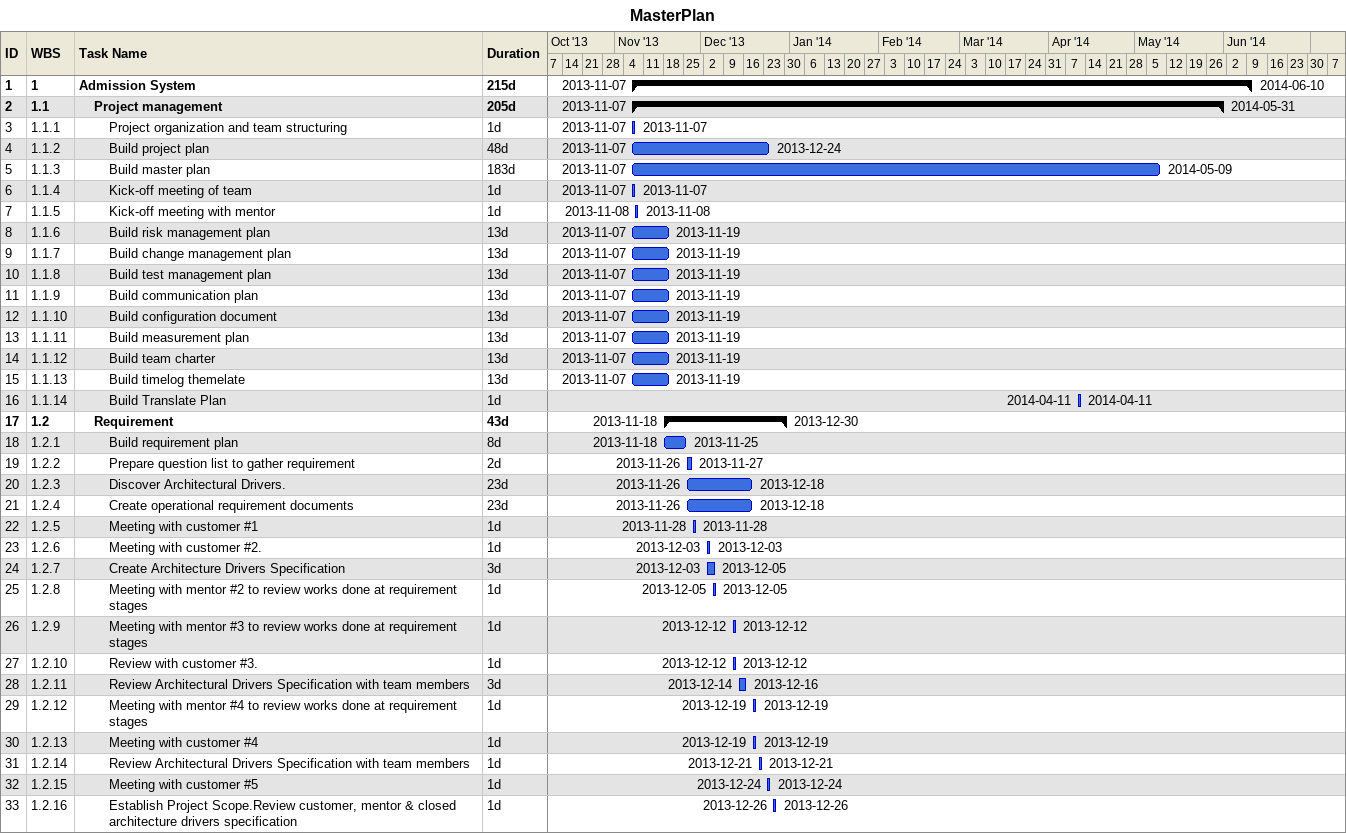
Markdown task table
MasterPlan

| ID | WBS | Task | Duration | Start | Finish |
|---|---|---|---|---|---|
| 1 | 1 | **Admission System** | 215d | 2013-11-07 | 2014-06-10 |
| 2 | 1.1 | **Project management** | 205d | 2013-11-07 | 2014-05-31 |
| 3 | 1.1.1 | Project organization and team structuring | 1d | 2013-11-07 | 2013-11-07 |
| 4 | 1.1.2 | Build project plan | 48d | 2013-11-07 | 2013-12-24 |
| 5 | 1.1.3 | Build master plan | 183d | 2013-11-07 | 2014-05-09 |
| 6 | 1.1.4 | Kick-off meeting of team | 1d | 2013-11-07 | 2013-11-07 |
| 7 | 1.1.5 | Kick-off meeting with mentor | 1d | 2013-11-08 | 2013-11-08 |
| 8 | 1.1.6 | Build risk management plan | 13d | 2013-11-07 | 2013-11-19 |
| 9 | 1.1.7 | Build change management plan | 13d | 2013-11-07 | 2013-11-19 |
| 10 | 1.1.8 | Build test management plan | 13d | 2013-11-07 | 2013-11-19 |
| 11 | 1.1.9 | Build communication plan | 13d | 2013-11-07 | 2013-11-19 |
| 12 | 1.1.10 | Build configuration document | 13d | 2013-11-07 | 2013-11-19 |
| 13 | 1.1.11 | Build measurement plan | 13d | 2013-11-07 | 2013-11-19 |
| 14 | 1.1.12 | Build team charter | 13d | 2013-11-07 | 2013-11-19 |
| 15 | 1.1.13 | Build timelog themelate | 13d | 2013-11-07 | 2013-11-19 |
| 16 | 1.1.14 | Build Translate Plan | 1d | 2014-04-11 | 2014-04-11 |
| 17 | 1.2 | **Requirement** | 43d | 2013-11-18 | 2013-12-30 |
| 18 | 1.2.1 | Build requirement plan | 8d | 2013-11-18 | 2013-11-25 |
| 19 | 1.2.2 | Prepare question list to gather requirement | 2d | 2013-11-26 | 2013-11-27 |
| 20 | 1.2.3 | Discover Architectural Drivers. | 23d | 2013-11-26 | 2013-12-18 |
| 21 | 1.2.4 | Create operational requirement documents | 23d | 2013-11-26 | 2013-12-18 |
| 22 | 1.2.5 | Meeting with customer #1 | 1d | 2013-11-28 | 2013-11-28 |
| 23 | 1.2.6 | Meeting with customer #2. | 1d | 2013-12-03 | 2013-12-03 |
| 24 | 1.2.7 | Create Architecture Drivers Specification | 3d | 2013-12-03 | 2013-12-05 |
| 25 | 1.2.8 | Meeting with mentor #2 to review works done at requirement stages | 1d | 2013-12-05 | 2013-12-05 |
| 26 | 1.2.9 | Meeting with mentor #3 to review works done at requirement stages | 1d | 2013-12-12 | 2013-12-12 |
| 27 | 1.2.10 | Review with customer #3. | 1d | 2013-12-12 | 2013-12-12 |
| 28 | 1.2.11 | Review Architectural Drivers Specification with team members | 3d | 2013-12-14 | 2013-12-16 |
| 29 | 1.2.12 | Meeting with mentor #4 to review works done at requirement stages | 1d | 2013-12-19 | 2013-12-19 |
| 30 | 1.2.13 | Meeting with customer #4 | 1d | 2013-12-19 | 2013-12-19 |
| 31 | 1.2.14 | Review Architectural Drivers Specification with team members | 1d | 2013-12-21 | 2013-12-21 |
| 32 | 1.2.15 | Meeting with customer #5 | 1d | 2013-12-24 | 2013-12-24 |
| 33 | 1.2.16 | Establish Project Scope.Review customer, mentor & closed architecture drivers specification | 1d | 2013-12-26 | 2013-12-26 |
